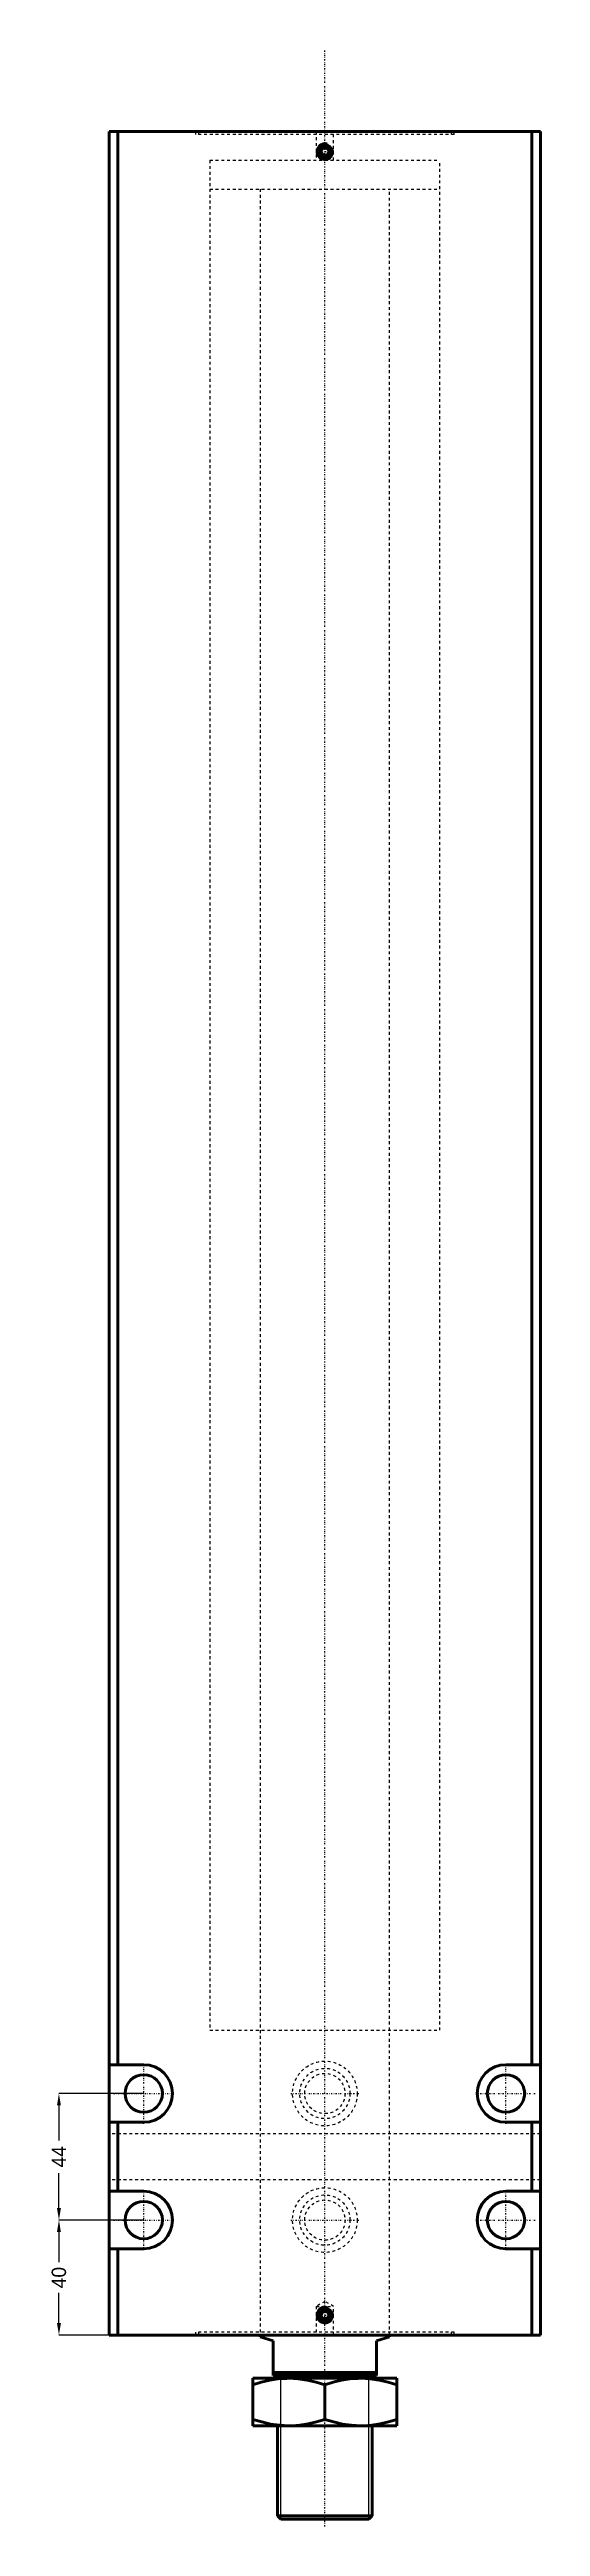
# Model space of a CAD drawing. Header units: millimetres. Extents: x -96 to 75, y -66 to 794.
import ezdxf

# ---------------------------------------------------------------- set-up
doc = ezdxf.new("R2010")
doc.units = ezdxf.units.MM
doc.linetypes.add('Center', pattern=[1.5, 0.45, -0.5, 0.05, -0.5])
doc.linetypes.add('Dashed', pattern=[2, 1, -1])
for name, color, linetype, lineweight in [('2d ConnectionPoints', 7, 'Continuous', 50), ('AM_0', 7, 'Continuous', 50), ('AM_5', 3, 'Continuous', 25), ('AM_7', 7, 'Center', 25), ('AM_9', 6, 'Dashed', 25)]:
    doc.layers.add(name, color=color, linetype=linetype, lineweight=lineweight)
doc.dimstyles.new('ISO-25', dxfattribs={"dimtxt": 2.5, "dimasz": 2.5, "dimexe": 1.25, "dimexo": 0.625, "dimtad": 1, "dimtxsty": 'Standard', "dimcen": 2.5, "dimadec": 0, "dimazin": 0, "dimtfac": 1, "dimtmove": 0, "dimatfit": 3, "dimfxl": 0, "dimarcsym": 0})

# ---------------------------------------------------------------- blocks, each defined once
blk = doc.blocks.new('1_JECX_MF_EXLA_80_640_0_rod__0_in_JECX_MF_160_J_EXLA_80_640_0__4')
at = {"layer": 'AM_0'}
for p, q in [((-22.5, 0), (-22.5, -0.54)), ((22.5, -0.54), (22.5, 0)), ((-18, -2), (-22.5, -0.54)), ((-18, -14), (-18, -2)), ((22.5, -0.54), (18, -2)), ((18, -2), (18, -14)), ((25, -15), (-25, -15)), ((-25, -31.5), (-25, -15)), ((-18, -13), (18, -13)), ((-18, -14), (18, -14)), ((-15.27, -14), (-16.27, -15)), ((16.27, -15), (15.27, -14)), ((25, -15), (25, -31.5)), ((0, -29.27), (0, -17.23)), ((25, -31.5), (-25, -31.5)), ((-16.5, -31.5), (-16.5, -62.77)), ((16.5, -62.77), (16.5, -31.5)), ((-16.5, -62.77), (16.5, -62.77)), ((-16.5, -62.77), (-15.27, -64)), ((-15.27, -64), (15.27, -64)), ((15.27, -64), (16.5, -62.77))]:
    blk.add_line(p, q, dxfattribs=at)
for points in [[(-12.5, -15), (-13.39, -15.01), (-16.31, -15.22), (-19.2, -15.68), (-22.12, -16.36), (-25, -17.23)], [(0, -17.23), (-3.04, -16.32), (-6.12, -15.61), (-9.3, -15.16), (-12.5, -15)], [(12.5, -15), (11.61, -15.01), (8.69, -15.22), (5.8, -15.68), (2.88, -16.36), (0, -17.23)], [(25, -17.23), (21.96, -16.32), (18.88, -15.61), (15.7, -15.16), (12.5, -15)], [(-25, -29.27), (-21.96, -30.18), (-18.88, -30.89), (-15.7, -31.34), (-12.5, -31.5)], [(-12.5, -31.5), (-11.61, -31.49), (-8.69, -31.28), (-5.8, -30.82), (-2.88, -30.14), (0, -29.27)], [(0, -29.27), (3.04, -30.18), (6.12, -30.89), (9.3, -31.34), (12.5, -31.5)], [(12.5, -31.5), (13.39, -31.49), (16.31, -31.28), (19.2, -30.82), (22.12, -30.14), (25, -29.27)]]:
    blk.add_lwpolyline(points, dxfattribs=at)
at = {"layer": 'AM_5'}
for p, q in [((-15.27, -64), (-15.27, -14)), ((15.27, -64), (15.27, -14))]:
    blk.add_line(p, q, dxfattribs=at)
at = {"layer": 'AM_7'}
blk.add_line((0, -66.5), (0, 794.5), dxfattribs=at)
at = {"layer": 'AM_9'}
for p, q in [((-40, 756), (40, 756)), ((-40, 756), (-40, 746)), ((40, 746), (40, 756)), ((-40, 746), (40, 746)), ((-22.5, 746), (-22.5, 0)), ((22.5, 0), (22.5, 746))]:
    blk.add_line(p, q, dxfattribs=at)
blk = doc.blocks.new('2_JECX_MF_EXLA_80_640_0_body__0_in_JECX_MF_160_J_EXLA_80_640_0__4')
at = {"layer": 'AM_0'}
for p, q in [((75, 766), (-75, 766)), ((-75, 766), (-75, 0)), ((-72, 766), (-72, 94)), ((-0.72, 760.25), (-1.44, 759)), ((-1.44, 759), (-0.72, 757.75)), ((0.72, 760.25), (-0.72, 760.25)), ((-0.72, 757.75), (0.72, 757.75)), ((1.44, 759), (0.72, 760.25)), ((0.72, 757.75), (1.44, 759)), ((72, 766), (72, 94)), ((75, 766), (75, 0)), ((-63, 94), (-75, 94)), ((75, 94), (63, 94)), ((-75, 74), (-63, 74)), ((-72, 74), (-72, 50)), ((63, 74), (75, 74)), ((72, 74), (72, 50)), ((-63, 50), (-75, 50)), ((75, 50), (63, 50)), ((-75, 30), (-63, 30)), ((-72, 30), (-72, 0)), ((63, 30), (75, 30)), ((72, 30), (72, 0)), ((75, 0), (-75, 0)), ((-0.72, 8.25), (-1.44, 7)), ((-1.44, 7), (-0.72, 5.75)), ((0.72, 8.25), (-0.72, 8.25)), ((-0.72, 5.75), (0.72, 5.75)), ((1.44, 7), (0.72, 8.25)), ((0.72, 5.75), (1.44, 7))]:
    blk.add_line(p, q, dxfattribs=at)
for centre, radius in [((0, 759), 2.46), ((0, 759), 2.4), ((0, 759), 1.9), ((-63, 84), 6.5), ((63, 84), 6.5), ((-63, 40), 6.5), ((63, 40), 6.5), ((0, 7), 2.46), ((0, 7), 2.4), ((0, 7), 1.9)]:
    blk.add_circle(centre, radius, dxfattribs=at)
for centre, start, end in [((-63, 84), 270, 90), ((63, 84), 90, 270), ((-63, 40), 270, 90), ((63, 40), 90, 270)]:
    blk.add_arc(centre, 10, start, end, dxfattribs=at)
at = {"layer": 'AM_5'}
for centre in [(0, 759), (0, 7)]:
    blk.add_arc(centre, 3, 75, 15, dxfattribs=at)
at = {"layer": 'AM_7'}
for p, q in [((-3.15, 759), (3.15, 759)), ((-63, 73.5), (-63, 94.5)), ((63, 73.5), (63, 94.5)), ((-73.5, 84), (-52.5, 84)), ((-11.81, 84), (11.81, 84)), ((52.5, 84), (73.5, 84)), ((-63, 29.5), (-63, 50.5)), ((63, 29.5), (63, 50.5)), ((-73.5, 40), (-52.5, 40)), ((-11.81, 40), (11.81, 40)), ((52.5, 40), (73.5, 40)), ((-3.15, 7), (3.15, 7))]:
    blk.add_line(p, q, dxfattribs=at)
at = {"layer": 'AM_9'}
for p, q in [((-45, 766), (-45, 765)), ((45, 765), (-45, 765)), ((-44, 766), (-44, 765)), ((-3, 766), (-3, 756)), ((3, 756), (3, 766)), ((44, 765), (44, 766)), ((45, 765), (45, 766)), ((-40, 756), (40, 756)), ((-40, 756), (-40, 106)), ((40, 106), (40, 756)), ((-40, 106), (40, 106)), ((-22.5, 106), (-22.5, 0)), ((22.5, 0), (22.5, 106)), ((75, 70), (-75, 70)), ((75, 54), (-75, 54)), ((0, 11.73), (-3, 10)), ((-3, 10), (-3, 0)), ((-3, 10), (3, 10)), ((3, 10), (0, 11.73)), ((3, 0), (3, 10)), ((45, 1), (-45, 1)), ((-45, 1), (-45, 0)), ((-44, 1), (-44, 0)), ((44, 0), (44, 1)), ((45, 0), (45, 1))]:
    blk.add_line(p, q, dxfattribs=at)
for centre, radius in [((0, 84), 11.25), ((0, 84), 8.75), ((0, 84), 7), ((0, 40), 11.25), ((0, 40), 8.75), ((0, 40), 7)]:
    blk.add_circle(centre, radius, dxfattribs=at)
blk = doc.blocks.new('*D3')
at = {"layer": 'AM_5', "color": 0, "lineweight": -2}
for p, q in [((-63, 84), (-92.5, 84)), ((-92.5, 79.83), (-92.5, 67.72)), ((-92.5, 44.17), (-92.5, 56.28)), ((-63, 40), (-92.5, 40))]:
    blk.add_line(p, q, dxfattribs=at)
at = {"layer": 'AM_5', "color": 0}
for points in [[(-91.81, 79.83), (-93.19, 79.83), (-92.5, 84)], [(-93.19, 44.17), (-91.81, 44.17), (-92.5, 40)]]:
    blk.add_solid(points, dxfattribs=at)
at = {"layer": 'Defpoints', "color": 0}
for p in [(-92.5, 84), (-63, 84), (-63, 40)]:
    blk.add_point(p, dxfattribs=at)
at = {"layer": 'AM_5', "color": 0, "insert": (-92.5, 62), "char_height": 5, "attachment_point": 5, "rotation": 90}
blk.add_mtext('44', dxfattribs=at)
blk = doc.blocks.new('*D4')
at = {"layer": 'AM_5', "color": 0, "lineweight": -2}
for p, q in [((-63, 40), (-92.5, 40)), ((-92.5, 35.83), (-92.5, 25.33)), ((-92.5, 4.17), (-92.5, 14.67)), ((-75, 0), (-92.5, 0))]:
    blk.add_line(p, q, dxfattribs=at)
at = {"layer": 'AM_5', "color": 0}
for points in [[(-91.81, 35.83), (-93.19, 35.83), (-92.5, 40)], [(-93.19, 4.17), (-91.81, 4.17), (-92.5, 0)]]:
    blk.add_solid(points, dxfattribs=at)
at = {"layer": 'Defpoints', "color": 0}
for p in [(-63, 40), (-92.5, 0), (-75, 0)]:
    blk.add_point(p, dxfattribs=at)
at = {"layer": 'AM_5', "color": 0, "insert": (-92.5, 20), "char_height": 5, "attachment_point": 5, "rotation": 90}
blk.add_mtext('40', dxfattribs=at)

msp = doc.modelspace()

# ---------------------------------------------------------------- linework, layer by layer
at = {"layer": '2d ConnectionPoints'}
msp.add_point((0, 0), dxfattribs=at)

# ---------------------------------------------------------------- block references
for name in ['1_JECX_MF_EXLA_80_640_0_rod__0_in_JECX_MF_160_J_EXLA_80_640_0__4', '2_JECX_MF_EXLA_80_640_0_body__0_in_JECX_MF_160_J_EXLA_80_640_0__4']:
    msp.add_blockref(name, (0, 0))

# ---------------------------------------------------------------- dimensions: what is measured, and where the dimension line sits
at = {"layer": 'AM_5'}
for base, p2, text, picture, middle in [((-92.5, 84), (-63, 84), '44', '*D3', (-92.5, 62)), ((-92.5, 0), (-75, 0), '40', '*D4', (-92.5, 20))]:
    dim = msp.add_linear_dim(base=base, p1=(-63, 40), p2=p2, angle=90, text=text, dimstyle='ISO-25', override={"dimtxt": 5, "dimasz": 4.166667, "dimexe": 0, "dimexo": 0, "dimgap": 1.5}, dxfattribs=at)
    dim.commit()
    dim.dimension.update_dxf_attribs({"geometry": picture, "text_midpoint": middle, "dimtype": 160, "text_rotation": 90})

doc.saveas('drawing.dxf')
